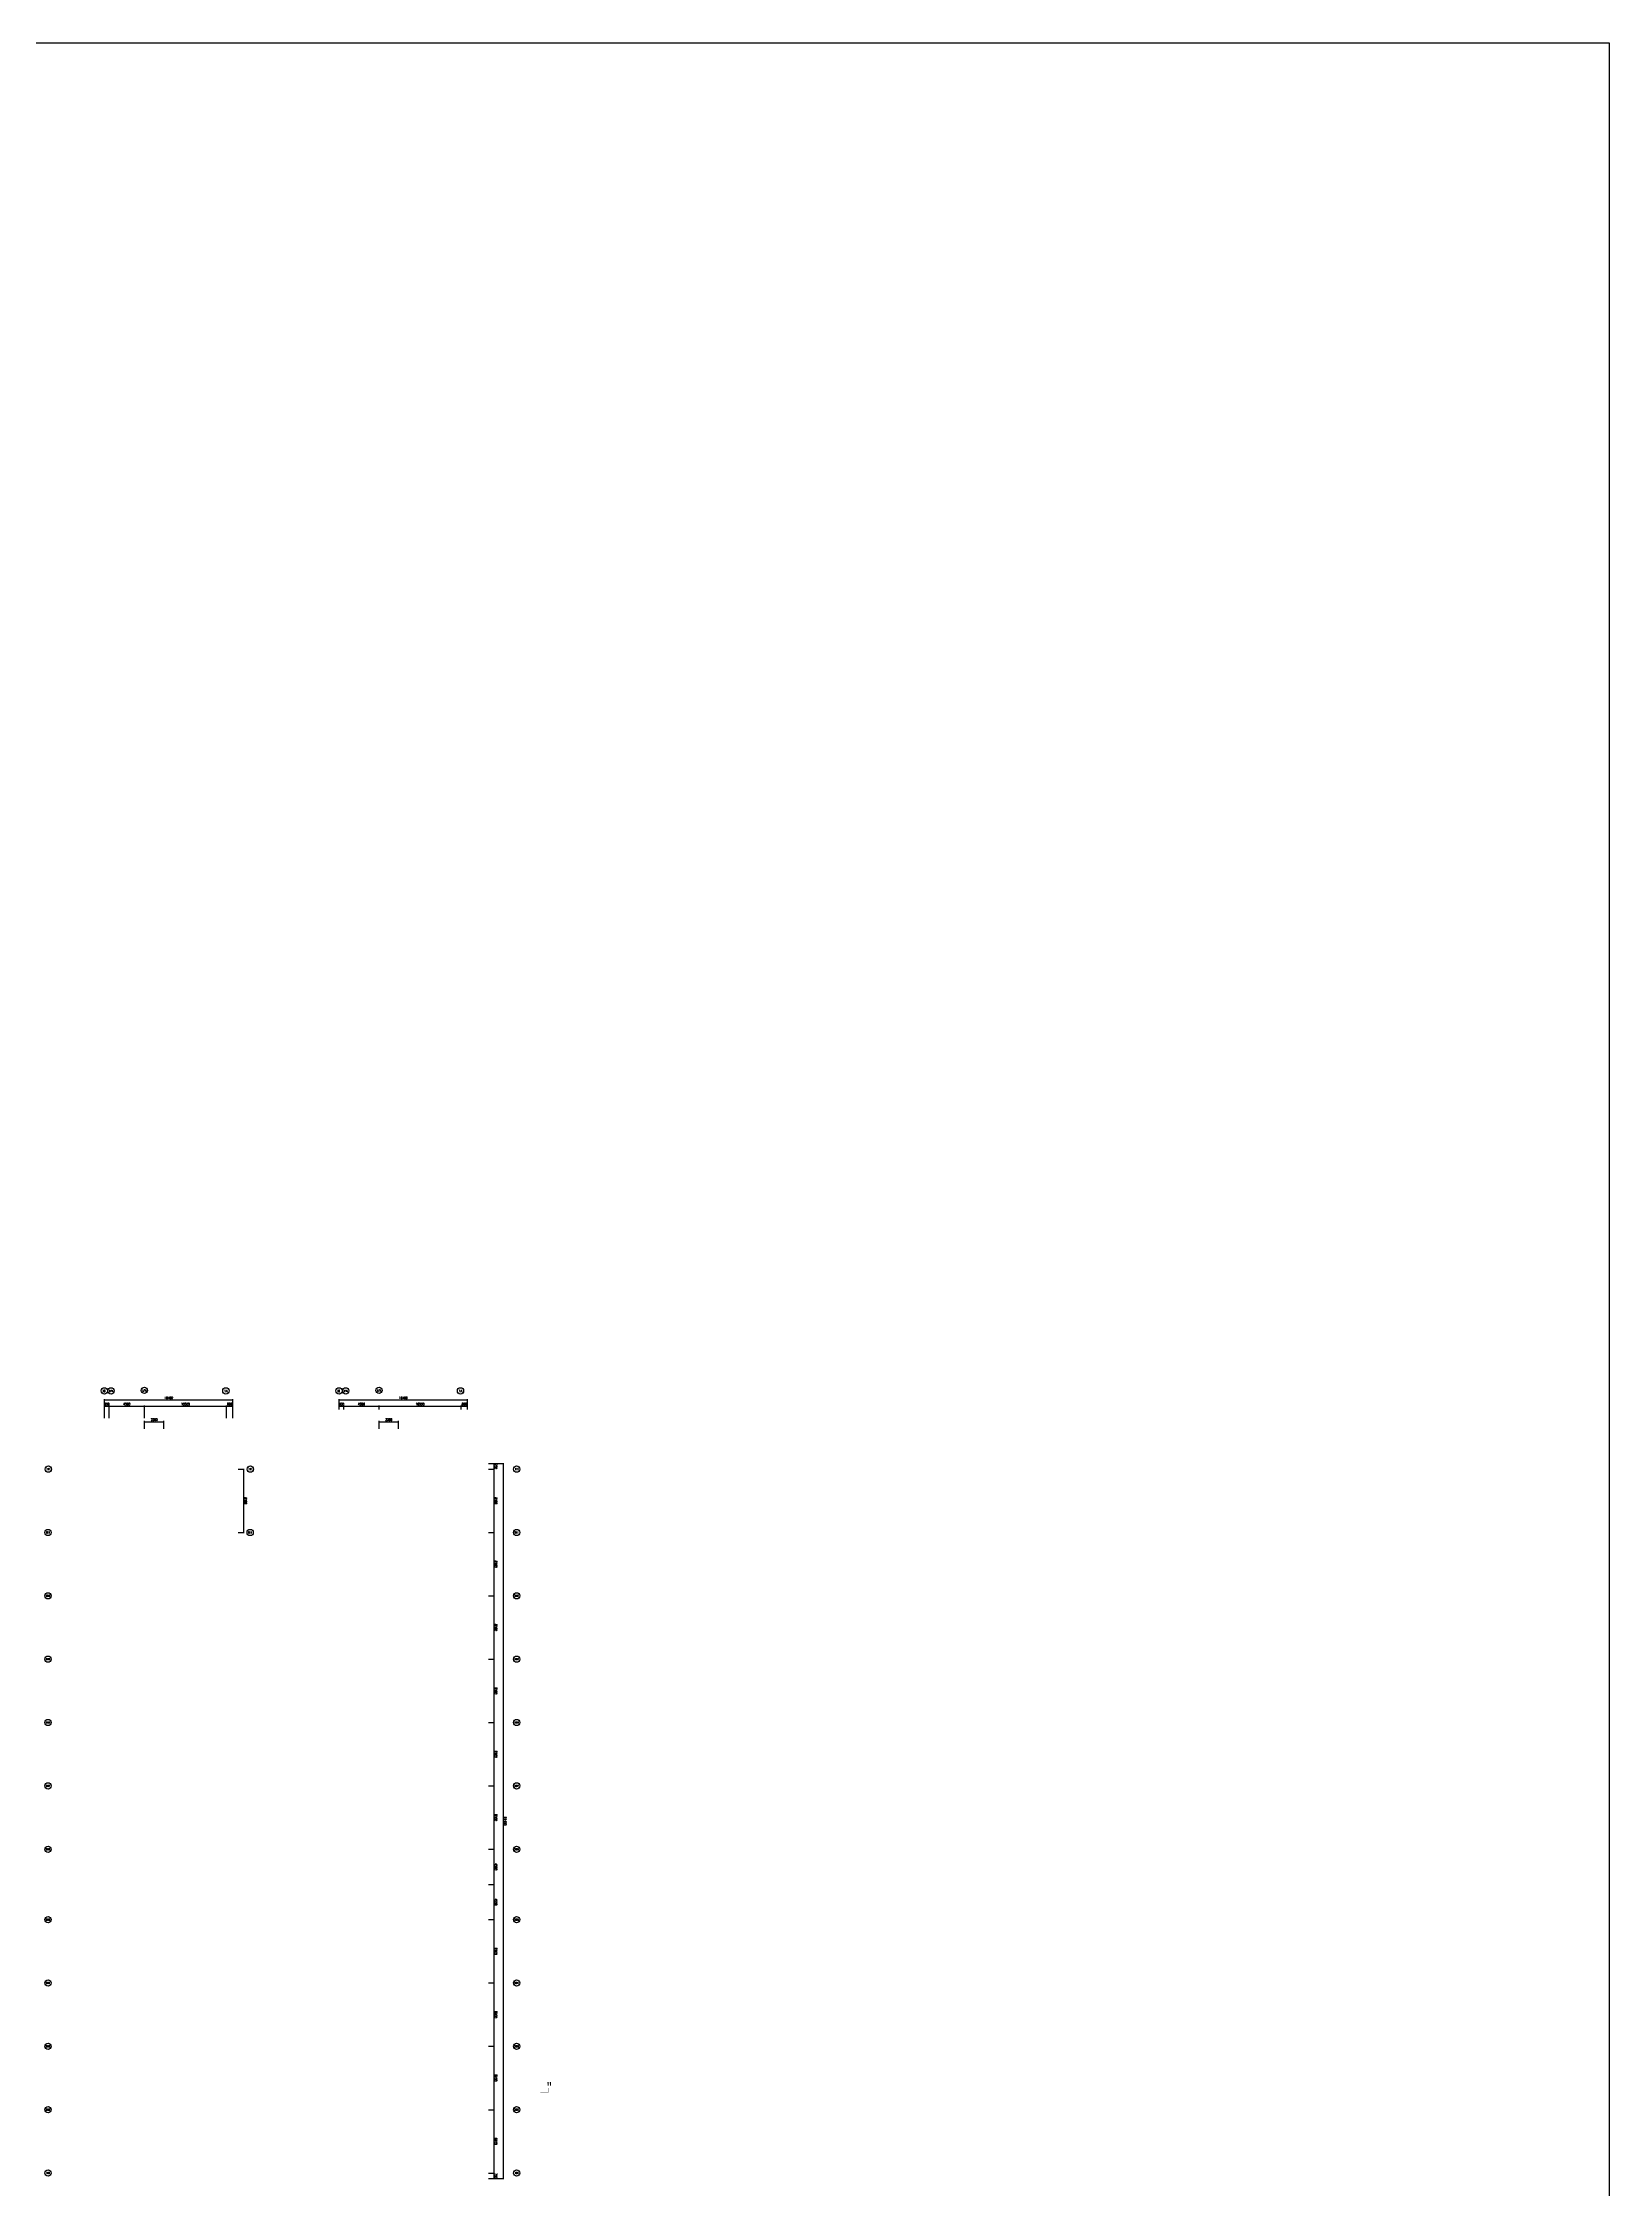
# Model space of a CAD drawing. Extents: x -474411 to 577939, y 0 to 1014176.
# Drawn here: x 377665 to 577939, y 739768 to 1014176 of the extents above; entities that cross this region are included whole.
import ezdxf
from ezdxf.enums import TextEntityAlignment as Align

# ---------------------------------------------------------------- set-up
doc = ezdxf.new("R2010")
doc.units = 0
doc.header["$LTSCALE"] = 1000
doc.header["$MEASUREMENT"] = 0
doc.layers.get('Defpoints').update_dxf_attribs({"color": 210})
for name, color, linetype in [('A-AXIS-D', 1, 'Continuous'), ('A-云线（根据审图意见修改）', 4, 'Continuous'), ('DIM_SYMB', 3, 'Continuous'), ('PUB_TEXT', 7, 'Continuous')]:
    doc.layers.add(name, color=color, linetype=linetype)
doc.styles.add('_TCH_AXIS', font='COMPLEX', dxfattribs={"bigfont": 'GBCBIG'})
doc.styles.add('_TCH_DIM_T3', font='SIMPLEX', dxfattribs={"width": 0.705882, "bigfont": 'GBCBIG'})
doc.styles.add('_TCH_LABEL', font='COMPLEX', dxfattribs={"bigfont": 'GBCBIG'})
doc.styles.add('A-DIM_T3', font='SIMPLEX', dxfattribs={"width": 0.705882, "bigfont": 'GBCBIG'})
doc.dimstyles.new('_TCH_ARCH&&100', dxfattribs={"dimtxt": 297.5, "dimasz": 100, "dimexe": 100, "dimexo": 100, "dimgap": 126.25, "dimtad": 1, "dimdec": 0, "dimzin": 0, "dimdsep": 46, "dimtxsty": '_TCH_DIM_T3', "dimblk": 'ARCHTICK', "dimcen": 0.09, "dimclrt": 7, "dimazin": 2, "dimtfac": 1, "dimtdec": 0, "dimtix": 1, "dimtmove": 2, "dimatfit": 3, "dimfxl": 0, "dimtolj": 1, "dimtzin": 0, "dimarcsym": 0})
doc.dimstyles.new('A-DIM&&100', dxfattribs={"dimtxt": 297.5, "dimasz": 100, "dimexe": 100, "dimexo": 100, "dimgap": 126.25, "dimtad": 1, "dimdec": 0, "dimzin": 0, "dimdsep": 46, "dimtxsty": 'A-DIM_T3', "dimblk": 'ARCHTICK', "dimcen": 0.09, "dimclrt": 7, "dimazin": 2, "dimtfac": 1, "dimtdec": 0, "dimtix": 1, "dimtmove": 2, "dimatfit": 3, "dimfxl": 0, "dimtolj": 1, "dimtzin": 0, "dimarcsym": 0})

# ---------------------------------------------------------------- blocks, each defined once
blk = doc.blocks.new('_ArchTick')
at = {"color": 0, "linetype": 'ByBlock', "const_width": 0.4}
blk.add_lwpolyline([(-0.5, -0.5), (0.5, 0.5)], dxfattribs=at)
blk = doc.blocks.new('*D836')
at = {"layer": 'A-AXIS-D', "color": 0, "lineweight": -2}
for p, q in [((434629, 832520), (435416, 832520)), ((434629, 831820), (435416, 831820)), ((435316, 832520), (435316, 831820))]:
    blk.add_line(p, q, dxfattribs=at)
at = {"layer": 'Defpoints', "color": 0}
for p in [(434529, 832520), (434529, 831820), (435316, 831820)]:
    blk.add_point(p, dxfattribs=at)
at = {"layer": 'A-AXIS-D', "color": 0, "lineweight": -2, "xscale": 100, "yscale": 100, "zscale": 100}
for p, rotation in [((435316, 832520), 90), ((435316, 831820), 270)]:
    blk.add_blockref('_ArchTick', p, dxfattribs=dict(at, rotation=rotation))
at = {"layer": 'A-AXIS-D', "color": 7, "insert": (435591, 832170), "char_height": 297.5, "attachment_point": 5, "rotation": 270, "style": 'A-DIM_T3'}
blk.add_mtext('\\A1;700', dxfattribs=at)
blk = doc.blocks.new('*D837')
at = {"layer": 'A-AXIS-D', "color": 0, "lineweight": -2}
for p, q in [((434629, 831820), (435416, 831820)), ((435316, 831820), (435316, 823720)), ((434629, 823720), (435416, 823720))]:
    blk.add_line(p, q, dxfattribs=at)
at = {"layer": 'Defpoints', "color": 0}
for p in [(434529, 831820), (434529, 823720), (435316, 823720)]:
    blk.add_point(p, dxfattribs=at)
at = {"layer": 'A-AXIS-D', "color": 0, "lineweight": -2, "xscale": 100, "yscale": 100, "zscale": 100}
for p, rotation in [((435316, 831820), 90), ((435316, 823720), 270)]:
    blk.add_blockref('_ArchTick', p, dxfattribs=dict(at, rotation=rotation))
at = {"layer": 'A-AXIS-D', "color": 7, "insert": (435591, 827770), "char_height": 297.5, "attachment_point": 5, "rotation": 270, "style": 'A-DIM_T3'}
blk.add_mtext('\\A1;8100', dxfattribs=at)
blk = doc.blocks.new('*D838')
at = {"layer": 'A-AXIS-D', "color": 0, "lineweight": -2}
for p, q in [((434629, 823720), (435416, 823720)), ((435316, 823720), (435316, 815620)), ((434629, 815620), (435416, 815620))]:
    blk.add_line(p, q, dxfattribs=at)
at = {"layer": 'Defpoints', "color": 0}
for p in [(434529, 823720), (434529, 815620), (435316, 815620)]:
    blk.add_point(p, dxfattribs=at)
at = {"layer": 'A-AXIS-D', "color": 0, "lineweight": -2, "xscale": 100, "yscale": 100, "zscale": 100}
for p, rotation in [((435316, 823720), 90), ((435316, 815620), 270)]:
    blk.add_blockref('_ArchTick', p, dxfattribs=dict(at, rotation=rotation))
at = {"layer": 'A-AXIS-D', "color": 7, "insert": (435591, 819670), "char_height": 297.5, "attachment_point": 5, "rotation": 270, "style": 'A-DIM_T3'}
blk.add_mtext('\\A1;8100', dxfattribs=at)
blk = doc.blocks.new('*D839')
at = {"layer": 'A-AXIS-D', "color": 0, "lineweight": -2}
for p, q in [((434629, 815620), (435416, 815620)), ((435316, 815620), (435316, 807520)), ((434629, 807520), (435416, 807520))]:
    blk.add_line(p, q, dxfattribs=at)
at = {"layer": 'Defpoints', "color": 0}
for p in [(434529, 815620), (434529, 807520), (435316, 807520)]:
    blk.add_point(p, dxfattribs=at)
at = {"layer": 'A-AXIS-D', "color": 0, "lineweight": -2, "xscale": 100, "yscale": 100, "zscale": 100}
for p, rotation in [((435316, 815620), 90), ((435316, 807520), 270)]:
    blk.add_blockref('_ArchTick', p, dxfattribs=dict(at, rotation=rotation))
at = {"layer": 'A-AXIS-D', "color": 7, "insert": (435591, 811570), "char_height": 297.5, "attachment_point": 5, "rotation": 270, "style": 'A-DIM_T3'}
blk.add_mtext('\\A1;8100', dxfattribs=at)
blk = doc.blocks.new('*D840')
at = {"layer": 'A-AXIS-D', "color": 0, "lineweight": -2}
for p, q in [((434629, 807520), (435416, 807520)), ((435316, 807520), (435316, 799420)), ((434629, 799420), (435416, 799420))]:
    blk.add_line(p, q, dxfattribs=at)
at = {"layer": 'Defpoints', "color": 0}
for p in [(434529, 807520), (434529, 799420), (435316, 799420)]:
    blk.add_point(p, dxfattribs=at)
at = {"layer": 'A-AXIS-D', "color": 0, "lineweight": -2, "xscale": 100, "yscale": 100, "zscale": 100}
for p, rotation in [((435316, 807520), 90), ((435316, 799420), 270)]:
    blk.add_blockref('_ArchTick', p, dxfattribs=dict(at, rotation=rotation))
at = {"layer": 'A-AXIS-D', "color": 7, "insert": (435591, 803470), "char_height": 297.5, "attachment_point": 5, "rotation": 270, "style": 'A-DIM_T3'}
blk.add_mtext('\\A1;8100', dxfattribs=at)
blk = doc.blocks.new('*D841')
at = {"layer": 'A-AXIS-D', "color": 0, "lineweight": -2}
for p, q in [((434629, 799420), (435416, 799420)), ((435316, 799420), (435316, 791320)), ((434629, 791320), (435416, 791320))]:
    blk.add_line(p, q, dxfattribs=at)
at = {"layer": 'Defpoints', "color": 0}
for p in [(434529, 799420), (434529, 791320), (435316, 791320)]:
    blk.add_point(p, dxfattribs=at)
at = {"layer": 'A-AXIS-D', "color": 0, "lineweight": -2, "xscale": 100, "yscale": 100, "zscale": 100}
for p, rotation in [((435316, 799420), 90), ((435316, 791320), 270)]:
    blk.add_blockref('_ArchTick', p, dxfattribs=dict(at, rotation=rotation))
at = {"layer": 'A-AXIS-D', "color": 7, "insert": (435591, 795370), "char_height": 297.5, "attachment_point": 5, "rotation": 270, "style": 'A-DIM_T3'}
blk.add_mtext('\\A1;8100', dxfattribs=at)
blk = doc.blocks.new('*D790')
at = {"layer": 'A-AXIS-D', "color": 0, "lineweight": -2}
for p, q in [((434629, 791320), (435416, 791320)), ((435316, 791320), (435316, 783220)), ((434629, 783220), (435416, 783220))]:
    blk.add_line(p, q, dxfattribs=at)
at = {"layer": 'Defpoints', "color": 0}
for p in [(434529, 791320), (434529, 783220), (435316, 783220)]:
    blk.add_point(p, dxfattribs=at)
at = {"layer": 'A-AXIS-D', "color": 0, "lineweight": -2, "xscale": 100, "yscale": 100, "zscale": 100}
for p, rotation in [((435316, 791320), 90), ((435316, 783220), 270)]:
    blk.add_blockref('_ArchTick', p, dxfattribs=dict(at, rotation=rotation))
at = {"layer": 'A-AXIS-D', "color": 7, "insert": (435591, 787270), "char_height": 297.5, "attachment_point": 5, "rotation": 270, "style": 'A-DIM_T3'}
blk.add_mtext('\\A1;8100', dxfattribs=at)
blk = doc.blocks.new('*D791')
at = {"layer": 'A-AXIS-D', "color": 0, "lineweight": -2}
for p, q in [((434629, 783220), (435416, 783220)), ((435316, 783220), (435316, 778720)), ((434629, 778720), (435416, 778720))]:
    blk.add_line(p, q, dxfattribs=at)
at = {"layer": 'Defpoints', "color": 0}
for p in [(434529, 783220), (434529, 778720), (435316, 778720)]:
    blk.add_point(p, dxfattribs=at)
at = {"layer": 'A-AXIS-D', "color": 0, "lineweight": -2, "xscale": 100, "yscale": 100, "zscale": 100}
for p, rotation in [((435316, 783220), 90), ((435316, 778720), 270)]:
    blk.add_blockref('_ArchTick', p, dxfattribs=dict(at, rotation=rotation))
at = {"layer": 'A-AXIS-D', "color": 7, "insert": (435591, 780970), "char_height": 297.5, "attachment_point": 5, "rotation": 270, "style": 'A-DIM_T3'}
blk.add_mtext('\\A1;4500', dxfattribs=at)
blk = doc.blocks.new('*D792')
at = {"layer": 'A-AXIS-D', "color": 0, "lineweight": -2}
for p, q in [((434629, 778720), (435416, 778720)), ((435316, 778720), (435316, 774220)), ((434629, 774220), (435416, 774220))]:
    blk.add_line(p, q, dxfattribs=at)
at = {"layer": 'Defpoints', "color": 0}
for p in [(434529, 778720), (434529, 774220), (435316, 774220)]:
    blk.add_point(p, dxfattribs=at)
at = {"layer": 'A-AXIS-D', "color": 0, "lineweight": -2, "xscale": 100, "yscale": 100, "zscale": 100}
for p, rotation in [((435316, 778720), 90), ((435316, 774220), 270)]:
    blk.add_blockref('_ArchTick', p, dxfattribs=dict(at, rotation=rotation))
at = {"layer": 'A-AXIS-D', "color": 7, "insert": (435591, 776470), "char_height": 297.5, "attachment_point": 5, "rotation": 270, "style": 'A-DIM_T3'}
blk.add_mtext('\\A1;4500', dxfattribs=at)
blk = doc.blocks.new('*D793')
at = {"layer": 'A-AXIS-D', "color": 0, "lineweight": -2}
for p, q in [((434629, 774220), (435416, 774220)), ((435316, 774220), (435316, 766120)), ((434629, 766120), (435416, 766120))]:
    blk.add_line(p, q, dxfattribs=at)
at = {"layer": 'Defpoints', "color": 0}
for p in [(434529, 774220), (434529, 766120), (435316, 766120)]:
    blk.add_point(p, dxfattribs=at)
at = {"layer": 'A-AXIS-D', "color": 0, "lineweight": -2, "xscale": 100, "yscale": 100, "zscale": 100}
for p, rotation in [((435316, 774220), 90), ((435316, 766120), 270)]:
    blk.add_blockref('_ArchTick', p, dxfattribs=dict(at, rotation=rotation))
at = {"layer": 'A-AXIS-D', "color": 7, "insert": (435591, 770170), "char_height": 297.5, "attachment_point": 5, "rotation": 270, "style": 'A-DIM_T3'}
blk.add_mtext('\\A1;8100', dxfattribs=at)
blk = doc.blocks.new('*D794')
at = {"layer": 'A-AXIS-D', "color": 0, "lineweight": -2}
for p, q in [((434629, 766120), (435416, 766120)), ((435316, 766120), (435316, 758020)), ((434629, 758020), (435416, 758020))]:
    blk.add_line(p, q, dxfattribs=at)
at = {"layer": 'Defpoints', "color": 0}
for p in [(434529, 766120), (434529, 758020), (435316, 758020)]:
    blk.add_point(p, dxfattribs=at)
at = {"layer": 'A-AXIS-D', "color": 0, "lineweight": -2, "xscale": 100, "yscale": 100, "zscale": 100}
for p, rotation in [((435316, 766120), 90), ((435316, 758020), 270)]:
    blk.add_blockref('_ArchTick', p, dxfattribs=dict(at, rotation=rotation))
at = {"layer": 'A-AXIS-D', "color": 7, "insert": (435591, 762070), "char_height": 297.5, "attachment_point": 5, "rotation": 270, "style": 'A-DIM_T3'}
blk.add_mtext('\\A1;8100', dxfattribs=at)
blk = doc.blocks.new('*D795')
at = {"layer": 'A-AXIS-D', "color": 0, "lineweight": -2}
for p, q in [((434629, 758020), (435416, 758020)), ((435316, 758020), (435316, 749920)), ((434629, 749920), (435416, 749920))]:
    blk.add_line(p, q, dxfattribs=at)
at = {"layer": 'Defpoints', "color": 0}
for p in [(434529, 758020), (434529, 749920), (435316, 749920)]:
    blk.add_point(p, dxfattribs=at)
at = {"layer": 'A-AXIS-D', "color": 0, "lineweight": -2, "xscale": 100, "yscale": 100, "zscale": 100}
for p, rotation in [((435316, 758020), 90), ((435316, 749920), 270)]:
    blk.add_blockref('_ArchTick', p, dxfattribs=dict(at, rotation=rotation))
at = {"layer": 'A-AXIS-D', "color": 7, "insert": (435591, 753970), "char_height": 297.5, "attachment_point": 5, "rotation": 270, "style": 'A-DIM_T3'}
blk.add_mtext('\\A1;8100', dxfattribs=at)
blk = doc.blocks.new('*D796')
at = {"layer": 'A-AXIS-D', "color": 0, "lineweight": -2}
for p, q in [((434629, 749920), (435416, 749920)), ((435316, 749920), (435316, 741820)), ((434629, 741820), (435416, 741820))]:
    blk.add_line(p, q, dxfattribs=at)
at = {"layer": 'Defpoints', "color": 0}
for p in [(434529, 749920), (434529, 741820), (435316, 741820)]:
    blk.add_point(p, dxfattribs=at)
at = {"layer": 'A-AXIS-D', "color": 0, "lineweight": -2, "xscale": 100, "yscale": 100, "zscale": 100}
for p, rotation in [((435316, 749920), 90), ((435316, 741820), 270)]:
    blk.add_blockref('_ArchTick', p, dxfattribs=dict(at, rotation=rotation))
at = {"layer": 'A-AXIS-D', "color": 7, "insert": (435591, 745870), "char_height": 297.5, "attachment_point": 5, "rotation": 270, "style": 'A-DIM_T3'}
blk.add_mtext('\\A1;8100', dxfattribs=at)
blk = doc.blocks.new('*D797')
at = {"layer": 'A-AXIS-D', "color": 0, "lineweight": -2}
for p, q in [((434629, 741820), (435416, 741820)), ((434629, 741120), (435416, 741120)), ((435316, 741820), (435316, 741120))]:
    blk.add_line(p, q, dxfattribs=at)
at = {"layer": 'Defpoints', "color": 0}
for p in [(434529, 741820), (434529, 741120), (435316, 741120)]:
    blk.add_point(p, dxfattribs=at)
at = {"layer": 'A-AXIS-D', "color": 0, "lineweight": -2, "xscale": 100, "yscale": 100, "zscale": 100}
for p, rotation in [((435316, 741820), 90), ((435316, 741120), 270)]:
    blk.add_blockref('_ArchTick', p, dxfattribs=dict(at, rotation=rotation))
at = {"layer": 'A-AXIS-D', "color": 7, "insert": (435591, 741470), "char_height": 297.5, "attachment_point": 5, "rotation": 270, "style": 'A-DIM_T3'}
blk.add_mtext('\\A1;700', dxfattribs=at)
blk = doc.blocks.new('*D864')
at = {"layer": 'A-AXIS-D', "color": 0, "lineweight": -2}
for p, q in [((385546, 838330), (385546, 839962)), ((385546, 839862), (386146, 839862)), ((386146, 838330), (386146, 839962))]:
    blk.add_line(p, q, dxfattribs=at)
at = {"layer": 'Defpoints', "color": 0}
for p in [(386146, 839862), (385546, 838230), (386146, 838230)]:
    blk.add_point(p, dxfattribs=at)
at = {"layer": 'A-AXIS-D', "color": 0, "lineweight": -2, "xscale": 100, "yscale": 100, "zscale": 100, "rotation": 180}
blk.add_blockref('_ArchTick', (385546, 839862), dxfattribs=at)
at = {"layer": 'A-AXIS-D', "color": 0, "lineweight": -2, "xscale": 100, "yscale": 100, "zscale": 100}
blk.add_blockref('_ArchTick', (386146, 839862), dxfattribs=at)
at = {"layer": 'A-AXIS-D', "color": 7, "insert": (385846, 840137), "char_height": 297.5, "attachment_point": 5, "style": '_TCH_DIM_T3'}
blk.add_mtext('\\A1;600', dxfattribs=at)
blk = doc.blocks.new('*D865')
at = {"layer": 'A-AXIS-D', "color": 0, "lineweight": -2}
for p, q in [((386146, 838330), (386146, 839962)), ((386146, 839862), (390646, 839862)), ((390646, 838330), (390646, 839962))]:
    blk.add_line(p, q, dxfattribs=at)
at = {"layer": 'Defpoints', "color": 0}
for p in [(390646, 839862), (386146, 838230), (390646, 838230)]:
    blk.add_point(p, dxfattribs=at)
at = {"layer": 'A-AXIS-D', "color": 0, "lineweight": -2, "xscale": 100, "yscale": 100, "zscale": 100, "rotation": 180}
blk.add_blockref('_ArchTick', (386146, 839862), dxfattribs=at)
at = {"layer": 'A-AXIS-D', "color": 0, "lineweight": -2, "xscale": 100, "yscale": 100, "zscale": 100}
blk.add_blockref('_ArchTick', (390646, 839862), dxfattribs=at)
at = {"layer": 'A-AXIS-D', "color": 7, "insert": (388396, 840137), "char_height": 297.5, "attachment_point": 5, "style": '_TCH_DIM_T3'}
blk.add_mtext('\\A1;4500', dxfattribs=at)
blk = doc.blocks.new('*D866')
at = {"layer": 'A-AXIS-D', "color": 0, "lineweight": -2}
for p, q in [((390646, 838330), (390646, 839962)), ((390646, 839862), (401146, 839862)), ((401146, 838330), (401146, 839962))]:
    blk.add_line(p, q, dxfattribs=at)
at = {"layer": 'Defpoints', "color": 0}
for p in [(401146, 839862), (390646, 838230), (401146, 838230)]:
    blk.add_point(p, dxfattribs=at)
at = {"layer": 'A-AXIS-D', "color": 0, "lineweight": -2, "xscale": 100, "yscale": 100, "zscale": 100, "rotation": 180}
blk.add_blockref('_ArchTick', (390646, 839862), dxfattribs=at)
at = {"layer": 'A-AXIS-D', "color": 0, "lineweight": -2, "xscale": 100, "yscale": 100, "zscale": 100}
blk.add_blockref('_ArchTick', (401146, 839862), dxfattribs=at)
at = {"layer": 'A-AXIS-D', "color": 7, "insert": (395896, 840137), "char_height": 297.5, "attachment_point": 5, "style": '_TCH_DIM_T3'}
blk.add_mtext('\\A1;10500', dxfattribs=at)
blk = doc.blocks.new('*D867')
at = {"layer": 'A-AXIS-D', "color": 0, "lineweight": -2}
for p, q in [((401146, 838330), (401146, 839962)), ((401146, 839862), (401946, 839862)), ((401946, 838330), (401946, 839962))]:
    blk.add_line(p, q, dxfattribs=at)
at = {"layer": 'Defpoints', "color": 0}
for p in [(401946, 839862), (401146, 838230), (401946, 838230)]:
    blk.add_point(p, dxfattribs=at)
at = {"layer": 'A-AXIS-D', "color": 0, "lineweight": -2, "xscale": 100, "yscale": 100, "zscale": 100, "rotation": 180}
blk.add_blockref('_ArchTick', (401146, 839862), dxfattribs=at)
at = {"layer": 'A-AXIS-D', "color": 0, "lineweight": -2, "xscale": 100, "yscale": 100, "zscale": 100}
blk.add_blockref('_ArchTick', (401946, 839862), dxfattribs=at)
at = {"layer": 'A-AXIS-D', "color": 7, "insert": (401546, 840137), "char_height": 297.5, "attachment_point": 5, "style": '_TCH_DIM_T3'}
blk.add_mtext('\\A1;800', dxfattribs=at)
blk = doc.blocks.new('*D877')
at = {"layer": 'A-AXIS-D', "color": 0, "lineweight": -2}
for p, q in [((385546, 839548), (385546, 840762)), ((385546, 840662), (401946, 840662)), ((401946, 839548), (401946, 840762))]:
    blk.add_line(p, q, dxfattribs=at)
at = {"layer": 'Defpoints', "color": 0}
for p in [(401946, 840662), (385546, 839448), (401946, 839448)]:
    blk.add_point(p, dxfattribs=at)
at = {"layer": 'A-AXIS-D', "color": 0, "lineweight": -2, "xscale": 100, "yscale": 100, "zscale": 100, "rotation": 180}
blk.add_blockref('_ArchTick', (385546, 840662), dxfattribs=at)
at = {"layer": 'A-AXIS-D', "color": 0, "lineweight": -2, "xscale": 100, "yscale": 100, "zscale": 100}
blk.add_blockref('_ArchTick', (401946, 840662), dxfattribs=at)
at = {"layer": 'A-AXIS-D', "color": 7, "insert": (393746, 840937), "char_height": 297.5, "attachment_point": 5, "style": '_TCH_DIM_T3'}
blk.add_mtext('\\A1;16400', dxfattribs=at)
blk = doc.blocks.new('*D880')
at = {"layer": 'A-AXIS-D', "color": 0, "lineweight": -2}
for p, q in [((402619, 831820), (403406, 831820)), ((403306, 831820), (403306, 823720)), ((402619, 823720), (403406, 823720))]:
    blk.add_line(p, q, dxfattribs=at)
at = {"layer": 'Defpoints', "color": 0}
for p in [(402519, 831820), (402519, 823720), (403306, 823720)]:
    blk.add_point(p, dxfattribs=at)
at = {"layer": 'A-AXIS-D', "color": 0, "lineweight": -2, "xscale": 100, "yscale": 100, "zscale": 100}
for p, rotation in [((403306, 831820), 90), ((403306, 823720), 270)]:
    blk.add_blockref('_ArchTick', p, dxfattribs=dict(at, rotation=rotation))
at = {"layer": 'A-AXIS-D', "color": 7, "insert": (403581, 827770), "char_height": 297.5, "attachment_point": 5, "rotation": 270, "style": 'A-DIM_T3'}
blk.add_mtext('\\A1;8100', dxfattribs=at)
blk = doc.blocks.new('*D848')
at = {"layer": 'A-AXIS-D', "color": 0, "lineweight": -2}
for p, q in [((434629, 832520), (436605, 832520)), ((436505, 832520), (436505, 741120)), ((434629, 741120), (436605, 741120))]:
    blk.add_line(p, q, dxfattribs=at)
at = {"layer": 'Defpoints', "color": 0}
for p in [(434529, 832520), (434529, 741120), (436505, 741120)]:
    blk.add_point(p, dxfattribs=at)
at = {"layer": 'A-AXIS-D', "color": 0, "lineweight": -2, "xscale": 100, "yscale": 100, "zscale": 100}
for p, rotation in [((436505, 832520), 90), ((436505, 741120), 270)]:
    blk.add_blockref('_ArchTick', p, dxfattribs=dict(at, rotation=rotation))
at = {"layer": 'A-AXIS-D', "color": 7, "insert": (436780, 786820), "char_height": 297.5, "attachment_point": 5, "rotation": 270, "style": '_TCH_DIM_T3'}
blk.add_mtext('\\A1;91400', dxfattribs=at)
blk = doc.blocks.new('*D934')
at = {"layer": 'A-AXIS-D', "color": 0, "lineweight": -2}
for p, q in [((415546, 839448), (415546, 839962)), ((415546, 839862), (416146, 839862)), ((416146, 839448), (416146, 839962))]:
    blk.add_line(p, q, dxfattribs=at)
at = {"layer": 'Defpoints', "color": 0}
for p in [(416146, 839862), (415546, 839348), (416146, 839348)]:
    blk.add_point(p, dxfattribs=at)
at = {"layer": 'A-AXIS-D', "color": 0, "lineweight": -2, "xscale": 100, "yscale": 100, "zscale": 100, "rotation": 180}
blk.add_blockref('_ArchTick', (415546, 839862), dxfattribs=at)
at = {"layer": 'A-AXIS-D', "color": 0, "lineweight": -2, "xscale": 100, "yscale": 100, "zscale": 100}
blk.add_blockref('_ArchTick', (416146, 839862), dxfattribs=at)
at = {"layer": 'A-AXIS-D', "color": 7, "insert": (415846, 840137), "char_height": 297.5, "attachment_point": 5, "style": '_TCH_DIM_T3'}
blk.add_mtext('\\A1;600', dxfattribs=at)
blk = doc.blocks.new('*D935')
at = {"layer": 'A-AXIS-D', "color": 0, "lineweight": -2}
for p, q in [((416146, 839448), (416146, 839962)), ((416146, 839862), (420646, 839862)), ((420646, 839448), (420646, 839962))]:
    blk.add_line(p, q, dxfattribs=at)
at = {"layer": 'Defpoints', "color": 0}
for p in [(420646, 839862), (416146, 839348), (420646, 839348)]:
    blk.add_point(p, dxfattribs=at)
at = {"layer": 'A-AXIS-D', "color": 0, "lineweight": -2, "xscale": 100, "yscale": 100, "zscale": 100, "rotation": 180}
blk.add_blockref('_ArchTick', (416146, 839862), dxfattribs=at)
at = {"layer": 'A-AXIS-D', "color": 0, "lineweight": -2, "xscale": 100, "yscale": 100, "zscale": 100}
blk.add_blockref('_ArchTick', (420646, 839862), dxfattribs=at)
at = {"layer": 'A-AXIS-D', "color": 7, "insert": (418396, 840137), "char_height": 297.5, "attachment_point": 5, "style": '_TCH_DIM_T3'}
blk.add_mtext('\\A1;4500', dxfattribs=at)
blk = doc.blocks.new('*D936')
at = {"layer": 'A-AXIS-D', "color": 0, "lineweight": -2}
for p, q in [((420646, 839448), (420646, 839962)), ((420646, 839862), (431146, 839862)), ((431146, 839448), (431146, 839962))]:
    blk.add_line(p, q, dxfattribs=at)
at = {"layer": 'Defpoints', "color": 0}
for p in [(431146, 839862), (420646, 839348), (431146, 839348)]:
    blk.add_point(p, dxfattribs=at)
at = {"layer": 'A-AXIS-D', "color": 0, "lineweight": -2, "xscale": 100, "yscale": 100, "zscale": 100, "rotation": 180}
blk.add_blockref('_ArchTick', (420646, 839862), dxfattribs=at)
at = {"layer": 'A-AXIS-D', "color": 0, "lineweight": -2, "xscale": 100, "yscale": 100, "zscale": 100}
blk.add_blockref('_ArchTick', (431146, 839862), dxfattribs=at)
at = {"layer": 'A-AXIS-D', "color": 7, "insert": (425896, 840137), "char_height": 297.5, "attachment_point": 5, "style": '_TCH_DIM_T3'}
blk.add_mtext('\\A1;10500', dxfattribs=at)
blk = doc.blocks.new('*D937')
at = {"layer": 'A-AXIS-D', "color": 0, "lineweight": -2}
for p, q in [((431146, 839448), (431146, 839962)), ((431146, 839862), (431946, 839862)), ((431946, 839448), (431946, 839962))]:
    blk.add_line(p, q, dxfattribs=at)
at = {"layer": 'Defpoints', "color": 0}
for p in [(431946, 839862), (431146, 839348), (431946, 839348)]:
    blk.add_point(p, dxfattribs=at)
at = {"layer": 'A-AXIS-D', "color": 0, "lineweight": -2, "xscale": 100, "yscale": 100, "zscale": 100, "rotation": 180}
blk.add_blockref('_ArchTick', (431146, 839862), dxfattribs=at)
at = {"layer": 'A-AXIS-D', "color": 0, "lineweight": -2, "xscale": 100, "yscale": 100, "zscale": 100}
blk.add_blockref('_ArchTick', (431946, 839862), dxfattribs=at)
at = {"layer": 'A-AXIS-D', "color": 7, "insert": (431546, 840137), "char_height": 297.5, "attachment_point": 5, "style": '_TCH_DIM_T3'}
blk.add_mtext('\\A1;800', dxfattribs=at)
blk = doc.blocks.new('*D938')
at = {"layer": 'A-AXIS-D', "color": 0, "lineweight": -2}
for p, q in [((415546, 839548), (415546, 840762)), ((415546, 840662), (431946, 840662)), ((431946, 839548), (431946, 840762))]:
    blk.add_line(p, q, dxfattribs=at)
at = {"layer": 'Defpoints', "color": 0}
for p in [(431946, 840662), (415546, 839448), (431946, 839448)]:
    blk.add_point(p, dxfattribs=at)
at = {"layer": 'A-AXIS-D', "color": 0, "lineweight": -2, "xscale": 100, "yscale": 100, "zscale": 100, "rotation": 180}
blk.add_blockref('_ArchTick', (415546, 840662), dxfattribs=at)
at = {"layer": 'A-AXIS-D', "color": 0, "lineweight": -2, "xscale": 100, "yscale": 100, "zscale": 100}
blk.add_blockref('_ArchTick', (431946, 840662), dxfattribs=at)
at = {"layer": 'A-AXIS-D', "color": 7, "insert": (423746, 840937), "char_height": 297.5, "attachment_point": 5, "style": '_TCH_DIM_T3'}
blk.add_mtext('\\A1;16400', dxfattribs=at)
blk = doc.blocks.new('*D960')
at = {"layer": 'A-AXIS-D', "color": 0, "lineweight": -2}
for p, q in [((390646, 836980), (390646, 837980)), ((390646, 837880), (393146, 837880)), ((393146, 836980), (393146, 837980))]:
    blk.add_line(p, q, dxfattribs=at)
at = {"layer": 'Defpoints', "color": 0}
for p in [(393146, 837880), (390646, 836880), (393146, 836880)]:
    blk.add_point(p, dxfattribs=at)
at = {"layer": 'A-AXIS-D', "color": 0, "lineweight": -2, "xscale": 100, "yscale": 100, "zscale": 100, "rotation": 180}
blk.add_blockref('_ArchTick', (390646, 837880), dxfattribs=at)
at = {"layer": 'A-AXIS-D', "color": 0, "lineweight": -2, "xscale": 100, "yscale": 100, "zscale": 100}
blk.add_blockref('_ArchTick', (393146, 837880), dxfattribs=at)
at = {"layer": 'A-AXIS-D', "color": 7, "insert": (391896, 838155), "char_height": 297.5, "attachment_point": 5, "style": '_TCH_DIM_T3'}
blk.add_mtext('\\A1;2500', dxfattribs=at)
blk = doc.blocks.new('*D961')
at = {"layer": 'A-AXIS-D', "color": 0, "lineweight": -2}
for p, q in [((420646, 836980), (420646, 837980)), ((420646, 837880), (423146, 837880)), ((423146, 836980), (423146, 837980))]:
    blk.add_line(p, q, dxfattribs=at)
at = {"layer": 'Defpoints', "color": 0}
for p in [(423146, 837880), (420646, 836880), (423146, 836880)]:
    blk.add_point(p, dxfattribs=at)
at = {"layer": 'A-AXIS-D', "color": 0, "lineweight": -2, "xscale": 100, "yscale": 100, "zscale": 100, "rotation": 180}
blk.add_blockref('_ArchTick', (420646, 837880), dxfattribs=at)
at = {"layer": 'A-AXIS-D', "color": 0, "lineweight": -2, "xscale": 100, "yscale": 100, "zscale": 100}
blk.add_blockref('_ArchTick', (423146, 837880), dxfattribs=at)
at = {"layer": 'A-AXIS-D', "color": 7, "insert": (421896, 838155), "char_height": 297.5, "attachment_point": 5, "style": '_TCH_DIM_T3'}
blk.add_mtext('\\A1;2500', dxfattribs=at)

msp = doc.modelspace()

# ---------------------------------------------------------------- linework, layer by layer
at = {"layer": 'A-AXIS-D', "color": 8}
for centre in [(385530.9, 841826.1), (386380.9, 841826.1), (390645.8, 841882.3), (401060.9, 841826.1), (415530.9, 841826.1), (416380.9, 841826.1), (420645.8, 841882.3), (431060.9, 841826.1), (378365.1, 831821.1), (404195.1, 831821.1), (438245.1, 831821.1), (378325.1, 823721.1), (404165.4, 823721.1), (438235.1, 823721.1), (378325.1, 815621.1), (438235.1, 815621.1), (378325.1, 807521.1), (438235.1, 807521.1), (378325.1, 799421.1), (438235.1, 799421.1), (378325.1, 791321.1), (438235.1, 791321.1), (378325.1, 783221.1), (438235.1, 783221.1), (378325.1, 774221.1), (438235.1, 774221.1), (378325.1, 766121.1), (438235.1, 766121.1), (378325.1, 758021.1), (438235.1, 758021.1), (378325.1, 749921.1), (438235.1, 749921.1), (378325.1, 741821.1), (438245.1, 741821.1)]:
    msp.add_circle(centre, 400, dxfattribs=at)
at = {"layer": 'A-云线（根据审图意见修改）', "ltscale": 500}
msp.add_lwpolyline([(-370982.3, 1014176.4), (577938.6, 1014176.4), (577938.6, 463160), (-370982.3, 463160)], close=True, dxfattribs=at)
at = {"layer": 'DIM_SYMB', "color": 8, "const_width": 50}
msp.add_lwpolyline([(441258.6, 752109.1), (442258.6, 752109.1), (442258.6, 752709.1)], dxfattribs=at)

# ---------------------------------------------------------------- texts
at = {"layer": 'PUB_TEXT', "color": 8, "style": '_TCH_AXIS'}
for s, height, width, p, p2 in [('1B ', 307.25, 0.551724, (385296.8, 841672.5), (385765, 841672.5)), ('2/1A', 219.77, 0.65625, (386123.4, 841716.2), (386638.5, 841716.2)), ('1/1A', 232.83, 0.65625, (390391.2, 841765.9), (390900.5, 841765.9)), ('1B ', 307.25, 0.551724, (415296.8, 841672.5), (415765, 841672.5)), ('2/1A', 219.77, 0.65625, (416123.4, 841716.2), (416638.5, 841716.2)), ('1/1A', 232.83, 0.65625, (420391.2, 841765.9), (420900.5, 841765.9))]:
    msp.add_text(s, height=height, dxfattribs=dict(at, width=width)).set_placement(p, p2, align=Align.FIT)
for s, height, p, p2 in [('1A', 300.65, (400824.7, 841675.8), (401297.1, 841675.8)), ('1A', 300.65, (430824.7, 841675.8), (431297.1, 841675.8)), ('111', 265.5, (378118.6, 831688.4), (378611.6, 831688.4)), ('111', 265.5, (403948.6, 831688.4), (404441.6, 831688.4)), ('111', 265.5, (437998.6, 831688.4), (438491.6, 831688.4)), ('011', 241.21, (378072.4, 823600.5), (378577.8, 823600.5)), ('011', 241.21, (403912.7, 823600.5), (404418.1, 823600.5)), ('011', 241.21, (437982.4, 823600.5), (438487.8, 823600.5)), ('010', 220.59, (378067.7, 815510.8), (378582.5, 815510.8)), ('010', 220.59, (437977.7, 815510.8), (438492.5, 815510.8)), ('009', 202.97, (378064.1, 807419.6), (378586.1, 807419.6)), ('009', 202.97, (437974.1, 807419.6), (438496.1, 807419.6)), ('008', 202.97, (378064.1, 799319.6), (378586.1, 799319.6)), ('008', 202.97, (437974.1, 799319.6), (438496.1, 799319.6)), ('007', 202.97, (378064.1, 791219.6), (378586.1, 791219.6)), ('007', 202.97, (437974.1, 791219.6), (438496.1, 791219.6)), ('006', 202.97, (378064.1, 783119.6), (378586.1, 783119.6)), ('006', 202.97, (437974.1, 783119.6), (438496.1, 783119.6)), ('005', 202.97, (378064.1, 774119.6), (378586.1, 774119.6)), ('005', 202.97, (437974.1, 774119.6), (438496.1, 774119.6)), ('004', 196.63, (378062.9, 766022.8), (378587.3, 766022.8)), ('004', 196.63, (437972.9, 766022.8), (438497.3, 766022.8)), ('003', 202.97, (378064.1, 757919.6), (378586.1, 757919.6)), ('003', 202.97, (437974.1, 757919.6), (438496.1, 757919.6)), ('002', 202.97, (378064.1, 749819.6), (378586.1, 749819.6)), ('002', 202.97, (437974.1, 749819.6), (438496.1, 749819.6)), ('101', 241.21, (378072.4, 741700.5), (378577.8, 741700.5)), ('101', 241.21, (437992.4, 741700.5), (438497.8, 741700.5))]:
    msp.add_text(s, height=height, dxfattribs=at).set_placement(p, p2, align=Align.FIT)
at = {"layer": 'PUB_TEXT', "color": 8, "style": '_TCH_LABEL', "width": 0.705882}
msp.add_text('11', height=425, dxfattribs=at).set_placement((442087.2, 752996.6))

# ---------------------------------------------------------------- dimensions: what is measured, and where the dimension line sits
at = {"layer": 'A-AXIS-D', "color": 8}
for base, p1, p2, angle, picture, middle in [((401945.8, 840661.7), (385545.8, 839448.1), (401945.8, 839448.1), 0, '*D877', (393745.8, 840936.7)), ((386145.8, 839861.7), (385545.8, 838230), (386145.8, 838230), 0, '*D864', (385845.8, 840136.7)), ((390645.8, 839861.7), (386145.8, 838230), (390645.8, 838230), 0, '*D865', (388395.8, 840136.7)), ((401145.8, 839861.7), (390645.8, 838230), (401145.8, 838230), 0, '*D866', (395895.8, 840136.7)), ((401945.8, 839861.7), (401145.8, 838230), (401945.8, 838230), 0, '*D867', (401545.8, 840136.7)), ((431945.8, 840661.7), (415545.8, 839448.1), (431945.8, 839448.1), 0, '*D938', (423745.8, 840936.7)), ((416145.8, 839861.7), (415545.8, 839348.1), (416145.8, 839348.1), 0, '*D934', (415845.8, 840136.7)), ((420645.8, 839861.7), (416145.8, 839348.1), (420645.8, 839348.1), 0, '*D935', (418395.8, 840136.7)), ((431145.8, 839861.7), (420645.8, 839348.1), (431145.8, 839348.1), 0, '*D936', (425895.8, 840136.7)), ((431945.8, 839861.7), (431145.8, 839348.1), (431945.8, 839348.1), 0, '*D937', (431545.8, 840136.7)), ((393145.8, 837880), (390645.8, 836880), (393145.8, 836880), 360, '*D960', (391895.8, 838155)), ((423145.8, 837880), (420645.8, 836880), (423145.8, 836880), 360, '*D961', (421895.8, 838155))]:
    dim = msp.add_linear_dim(base=base, p1=p1, p2=p2, angle=angle, dimstyle='_TCH_ARCH&&100', override={"dimgap": 0}, dxfattribs=at)
    dim.commit()
    dim.dimension.update_dxf_attribs({"geometry": picture, "text_midpoint": middle, "dimtype": 161})
for base, p1, p2, dimstyle, picture, middle in [((403305.8, 823720), (402519.4, 831820), (402519.4, 823720), 'A-DIM&&100', '*D880', (403580.8, 827770)), ((435315.8, 831820), (434529.4, 832520), (434529.4, 831820), 'A-DIM&&100', '*D836', (435590.8, 832170)), ((436505.5, 741120), (434529.4, 832520), (434529.4, 741120), '_TCH_ARCH&&100', '*D848', (436780.5, 786820)), ((435315.8, 823720), (434529.4, 831820), (434529.4, 823720), 'A-DIM&&100', '*D837', (435590.8, 827770)), ((435315.8, 815620), (434529.4, 823720), (434529.4, 815620), 'A-DIM&&100', '*D838', (435590.8, 819670)), ((435315.8, 807520), (434529.4, 815620), (434529.4, 807520), 'A-DIM&&100', '*D839', (435590.8, 811570)), ((435315.8, 799420), (434529.4, 807520), (434529.4, 799420), 'A-DIM&&100', '*D840', (435590.8, 803470)), ((435315.8, 791320), (434529.4, 799420), (434529.4, 791320), 'A-DIM&&100', '*D841', (435590.8, 795370)), ((435315.8, 783220), (434529.4, 791320), (434529.4, 783220), 'A-DIM&&100', '*D790', (435590.8, 787270)), ((435315.8, 778720), (434529.4, 783220), (434529.4, 778720), 'A-DIM&&100', '*D791', (435590.8, 780970)), ((435315.8, 774220), (434529.4, 778720), (434529.4, 774220), 'A-DIM&&100', '*D792', (435590.8, 776470)), ((435315.8, 766120), (434529.4, 774220), (434529.4, 766120), 'A-DIM&&100', '*D793', (435590.8, 770170)), ((435315.8, 758020), (434529.4, 766120), (434529.4, 758020), 'A-DIM&&100', '*D794', (435590.8, 762070)), ((435315.8, 749920), (434529.4, 758020), (434529.4, 749920), 'A-DIM&&100', '*D795', (435590.8, 753970)), ((435315.8, 741820), (434529.4, 749920), (434529.4, 741820), 'A-DIM&&100', '*D796', (435590.8, 745870)), ((435315.8, 741120), (434529.4, 741820), (434529.4, 741120), 'A-DIM&&100', '*D797', (435590.8, 741470))]:
    dim = msp.add_linear_dim(base=base, p1=p1, p2=p2, angle=270, dimstyle=dimstyle, override={"dimgap": 0}, dxfattribs=at)
    dim.commit()
    dim.dimension.update_dxf_attribs({"geometry": picture, "text_midpoint": middle, "dimtype": 161, "text_rotation": 270})

doc.saveas('drawing.dxf')
